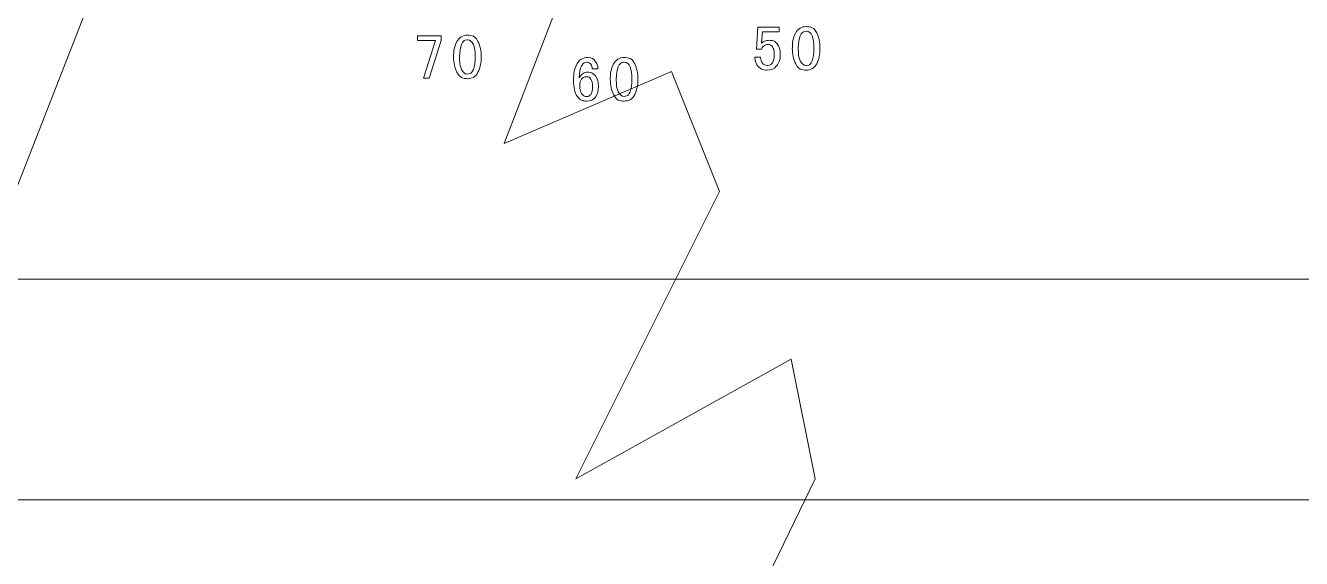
# Model space of a CAD drawing. Header units: millimetres. Extents: x 3104083 to 3173399, y -3165492 to -3044687.
# Drawn here: x 3116306.9 to 3116376.3, y -3134879.2 to -3134850.2 of the extents above; entities that cross this region are included whole.
import ezdxf

# ---------------------------------------------------------------- set-up
doc = ezdxf.new("R2010")
doc.units = ezdxf.units.MM
doc.header["$LTSCALE"] = 500
doc.header["$MEASUREMENT"] = 0
doc.layers.add('ZB_厨柜', color=7, linetype='CONTINUOUS')
doc.layers.add('zb厨柜', color=7, linetype='CONTINUOUS')
doc.layers.add('zb装饰', color=252, linetype='CONTINUOUS', lineweight=5)
doc.layers.add('电器', color=85, linetype='CONTINUOUS', lineweight=15)

# ---------------------------------------------------------------- blocks, each defined once
blk = doc.blocks.new('双灶具平面')
at = {"layer": '电器'}
for p, q in [((216860.644, -106394.366), (216400.644, -106394.366)), ((217004.644, -106406.366), (216256.644, -106406.366))]:
    blk.add_line(p, q, dxfattribs=at)
for points in [[(216558.693, -106381.849), (216558.693, -106381.849), (216558.775, -106380.659), (216558.775, -106380.659)], [(216558.775, -106380.659), (216558.775, -106380.659), (216559.937, -106380.659), (216559.937, -106380.659)], [(216559.937, -106380.659), (216559.937, -106380.659), (216559.937, -106380.915), (216559.937, -106380.915)], [(216540.26, -106381.381), (216540.26, -106381.381), (216540.26, -106381.124), (216540.26, -106381.124)], [(216540.26, -106381.124), (216540.26, -106381.124), (216541.546, -106381.124), (216541.546, -106381.124)], [(216541.248, -106381.381), (216541.248, -106381.381), (216540.26, -106381.381), (216540.26, -106381.381)], [(216540.598, -106383.438), (216540.598, -106383.438), (216541.248, -106381.381), (216541.248, -106381.381)], [(216541.546, -106381.381), (216541.546, -106381.381), (216540.91, -106383.438), (216540.91, -106383.438)], [(216541.546, -106381.124), (216541.546, -106381.124), (216541.546, -106381.381), (216541.546, -106381.381)], [(216559.032, -106380.915), (216559.032, -106380.915), (216558.977, -106381.538), (216558.977, -106381.538)], [(216559.937, -106380.915), (216559.937, -106380.915), (216559.032, -106380.915), (216559.032, -106380.915)], [(216561.826, -106381.808), (216561.826, -106381.52), (216561.792, -106381.294), (216561.724, -106381.132)], [(216561.975, -106380.977), (216562.092, -106381.207), (216562.151, -106381.484), (216562.151, -106381.808)], [(216543.407, -106382.274), (216543.407, -106381.985), (216543.373, -106381.759), (216543.306, -106381.597)], [(216543.556, -106381.442), (216543.673, -106381.672), (216543.732, -106381.949), (216543.732, -106382.274)], [(216558.964, -106381.849), (216558.964, -106381.849), (216558.693, -106381.849), (216558.693, -106381.849)], [(216559.133, -106381.66), (216559.074, -106381.695), (216559.018, -106381.759), (216558.964, -106381.849)], [(216558.977, -106381.538), (216559.031, -106381.484), (216559.09, -106381.443), (216559.153, -106381.416)], [(216559.83, -106381.572), (216559.937, -106381.703), (216559.992, -106381.89), (216559.992, -106382.134)], [(216561.724, -106382.492), (216561.792, -106382.325), (216561.826, -106382.097), (216561.826, -106381.808)], [(216562.151, -106381.808), (216562.151, -106382.134), (216562.092, -106382.413), (216561.975, -106382.648)], [(216543.306, -106382.957), (216543.373, -106382.791), (216543.407, -106382.562), (216543.407, -106382.274)], [(216543.732, -106382.274), (216543.732, -106382.599), (216543.673, -106382.878), (216543.556, -106383.113)], [(216549.769, -106382.921), (216549.769, -106382.831), (216549.744, -106382.75), (216549.694, -106382.678)], [(216549.924, -106382.502), (216550.028, -106382.629), (216550.08, -106382.768), (216550.08, -106382.921)], [(216552.077, -106382.658), (216552.194, -106382.888), (216552.253, -106383.166), (216552.253, -106383.49)], [(216558.808, -106382.81), (216558.686, -106382.684), (216558.621, -106382.512), (216558.612, -106382.296)], [(216558.612, -106382.296), (216558.612, -106382.296), (216558.923, -106382.296), (216558.923, -106382.296)], [(216558.923, -106382.296), (216558.923, -106382.432), (216558.955, -106382.539), (216559.018, -106382.621)], [(216559.992, -106382.134), (216559.992, -106382.404), (216559.926, -106382.616), (216559.796, -106382.769)], [(216540.91, -106383.438), (216540.91, -106383.438), (216540.598, -106383.438), (216540.598, -106383.438)], [(216549.187, -106382.779), (216549.115, -106382.92), (216549.074, -106383.134), (216549.065, -106383.422)], [(216549.065, -106383.422), (216549.128, -106383.305), (216549.196, -106383.224), (216549.268, -106383.179)], [(216550.08, -106382.921), (216550.08, -106382.921), (216549.769, -106382.921), (216549.769, -106382.921)], [(216549.945, -106383.315), (216550.053, -106383.45), (216550.107, -106383.634), (216550.107, -106383.869)], [(216551.928, -106383.49), (216551.928, -106383.201), (216551.894, -106382.976), (216551.826, -106382.813)], [(216549.687, -106384.316), (216549.75, -106384.234), (216549.782, -106384.086), (216549.782, -106383.869)], [(216549.782, -106383.869), (216549.782, -106383.706), (216549.755, -106383.581), (216549.7, -106383.49)], [(216550.107, -106383.869), (216550.107, -106384.122), (216550.053, -106384.32), (216549.945, -106384.465)], [(216551.826, -106384.173), (216551.894, -106384.007), (216551.928, -106383.779), (216551.928, -106383.49)], [(216552.253, -106383.49), (216552.253, -106383.815), (216552.194, -106384.094), (216552.077, -106384.329)]]:
    blk.add_open_spline(points, degree=3, dxfattribs=at)
for points, knots in [([(216560.832, -106380.977), (216560.953, -106380.746), (216561.146, -106380.631), (216561.407, -106380.631), (216561.407, -106380.631), (216561.668, -106380.631), (216561.858, -106380.746), (216561.975, -106380.977)], [0.625, 0.625, 0.625, 0.625, 0.75, 0.75, 0.75, 0.8125, 0.875, 0.875, 0.875, 0.875]), ([(216542.413, -106381.442), (216542.535, -106381.212), (216542.727, -106381.097), (216542.988, -106381.097), (216542.988, -106381.097), (216543.25, -106381.097), (216543.439, -106381.212), (216543.556, -106381.442)], [0.625, 0.625, 0.625, 0.625, 0.75, 0.75, 0.75, 0.8125, 0.875, 0.875, 0.875, 0.875]), ([(216543.306, -106381.597), (216543.238, -106381.435), (216543.133, -106381.354), (216542.988, -106381.354), (216542.988, -106381.354), (216542.844, -106381.354), (216542.735, -106381.435), (216542.663, -106381.597)], [0.125, 0.125, 0.125, 0.125, 0.25, 0.25, 0.25, 0.3125, 0.375, 0.375, 0.375, 0.375]), ([(216559.153, -106381.416), (216559.216, -106381.389), (216559.302, -106381.376), (216559.41, -106381.376), (216559.41, -106381.376), (216559.581, -106381.376), (216559.721, -106381.441), (216559.83, -106381.572)], [0.86956522, 0.86956522, 0.86956522, 0.86956522, 0.91304348, 0.91304348, 0.91304348, 0.93478261, 0.95652174, 0.95652174, 0.95652174, 0.95652174]), ([(216560.832, -106382.648), (216560.71, -106382.413), (216560.649, -106382.134), (216560.649, -106381.808), (216560.649, -106381.808), (216560.649, -106381.484), (216560.71, -106381.207), (216560.832, -106380.977)], [0.375, 0.375, 0.375, 0.375, 0.5, 0.5, 0.5, 0.5625, 0.625, 0.625, 0.625, 0.625]), ([(216561.082, -106381.132), (216561.01, -106381.294), (216560.974, -106381.52), (216560.974, -106381.808), (216560.974, -106381.808), (216560.974, -106382.097), (216561.01, -106382.325), (216561.082, -106382.492)], [0.375, 0.375, 0.375, 0.375, 0.5, 0.5, 0.5, 0.5625, 0.625, 0.625, 0.625, 0.625]), ([(216561.724, -106381.132), (216561.657, -106380.97), (216561.551, -106380.888), (216561.407, -106380.888), (216561.407, -106380.888), (216561.263, -106380.888), (216561.154, -106380.97), (216561.082, -106381.132)], [0.125, 0.125, 0.125, 0.125, 0.25, 0.25, 0.25, 0.3125, 0.375, 0.375, 0.375, 0.375]), ([(216542.413, -106383.113), (216542.291, -106382.878), (216542.23, -106382.599), (216542.23, -106382.274), (216542.23, -106382.274), (216542.23, -106381.949), (216542.291, -106381.672), (216542.413, -106381.442)], [0.375, 0.375, 0.375, 0.375, 0.5, 0.5, 0.5, 0.5625, 0.625, 0.625, 0.625, 0.625]), ([(216542.663, -106381.597), (216542.591, -106381.759), (216542.555, -106381.985), (216542.555, -106382.274), (216542.555, -106382.274), (216542.555, -106382.562), (216542.591, -106382.791), (216542.663, -106382.957)], [0.375, 0.375, 0.375, 0.375, 0.5, 0.5, 0.5, 0.5625, 0.625, 0.625, 0.625, 0.625]), ([(216559.579, -106381.734), (216559.52, -106381.648), (216559.442, -106381.605), (216559.342, -106381.605), (216559.342, -106381.605), (216559.261, -106381.605), (216559.191, -106381.623), (216559.133, -106381.66)], [0.43478261, 0.43478261, 0.43478261, 0.43478261, 0.47826087, 0.47826087, 0.47826087, 0.5, 0.52173913, 0.52173913, 0.52173913, 0.52173913]), ([(216559.565, -106382.594), (216559.633, -106382.494), (216559.667, -106382.341), (216559.667, -106382.134), (216559.667, -106382.134), (216559.667, -106381.953), (216559.637, -106381.819), (216559.579, -106381.734)], [0.34782609, 0.34782609, 0.34782609, 0.34782609, 0.39130435, 0.39130435, 0.39130435, 0.41304348, 0.43478261, 0.43478261, 0.43478261, 0.43478261]), ([(216548.943, -106384.41), (216548.817, -106384.23), (216548.754, -106383.937), (216548.754, -106383.531), (216548.754, -106383.531), (216548.754, -106383.161), (216548.819, -106382.865), (216548.95, -106382.644)], [0.1764706, 0.1764706, 0.1764706, 0.1764706, 0.2352941, 0.2352941, 0.2352941, 0.2647059, 0.2941176, 0.2941176, 0.2941176, 0.2941176]), ([(216548.95, -106382.644), (216549.081, -106382.423), (216549.268, -106382.313), (216549.512, -106382.313), (216549.512, -106382.313), (216549.683, -106382.313), (216549.821, -106382.376), (216549.924, -106382.502)], [0.2941176, 0.2941176, 0.2941176, 0.2941176, 0.3529412, 0.3529412, 0.3529412, 0.3823529, 0.4117647, 0.4117647, 0.4117647, 0.4117647]), ([(216549.694, -106382.678), (216549.645, -106382.606), (216549.579, -106382.57), (216549.498, -106382.57), (216549.498, -106382.57), (216549.363, -106382.57), (216549.259, -106382.64), (216549.187, -106382.779)], [0.5882353, 0.5882353, 0.5882353, 0.5882353, 0.6470588, 0.6470588, 0.6470588, 0.6764706, 0.7058824, 0.7058824, 0.7058824, 0.7058824]), ([(216550.933, -106384.329), (216550.812, -106384.094), (216550.751, -106383.815), (216550.751, -106383.49), (216550.751, -106383.49), (216550.751, -106383.166), (216550.812, -106382.888), (216550.933, -106382.658)], [0.375, 0.375, 0.375, 0.375, 0.5, 0.5, 0.5, 0.5625, 0.625, 0.625, 0.625, 0.625]), ([(216550.933, -106382.658), (216551.055, -106382.428), (216551.247, -106382.313), (216551.509, -106382.313), (216551.509, -106382.313), (216551.77, -106382.313), (216551.96, -106382.428), (216552.077, -106382.658)], [0.625, 0.625, 0.625, 0.625, 0.75, 0.75, 0.75, 0.8125, 0.875, 0.875, 0.875, 0.875]), ([(216551.826, -106382.813), (216551.759, -106382.651), (216551.653, -106382.57), (216551.509, -106382.57), (216551.509, -106382.57), (216551.365, -106382.57), (216551.256, -106382.651), (216551.184, -106382.813)], [0.125, 0.125, 0.125, 0.125, 0.25, 0.25, 0.25, 0.3125, 0.375, 0.375, 0.375, 0.375]), ([(216559.796, -106382.769), (216559.665, -106382.923), (216559.491, -106383), (216559.275, -106383), (216559.275, -106383), (216559.085, -106383), (216558.93, -106382.937), (216558.808, -106382.81)], [0.04347826, 0.04347826, 0.04347826, 0.04347826, 0.08695652, 0.08695652, 0.08695652, 0.10869565, 0.13043478, 0.13043478, 0.13043478, 0.13043478]), ([(216559.018, -106382.621), (216559.081, -106382.702), (216559.171, -106382.743), (216559.288, -106382.743), (216559.288, -106382.743), (216559.405, -106382.743), (216559.498, -106382.693), (216559.565, -106382.594)], [0.26086957, 0.26086957, 0.26086957, 0.26086957, 0.30434783, 0.30434783, 0.30434783, 0.32608696, 0.34782609, 0.34782609, 0.34782609, 0.34782609]), ([(216561.975, -106382.648), (216561.858, -106382.882), (216561.668, -106383), (216561.407, -106383), (216561.407, -106383), (216561.146, -106383), (216560.953, -106382.882), (216560.832, -106382.648)], [0.125, 0.125, 0.125, 0.125, 0.25, 0.25, 0.25, 0.3125, 0.375, 0.375, 0.375, 0.375]), ([(216561.082, -106382.492), (216561.154, -106382.659), (216561.263, -106382.743), (216561.407, -106382.743), (216561.407, -106382.743), (216561.551, -106382.743), (216561.657, -106382.659), (216561.724, -106382.492)], [0.625, 0.625, 0.625, 0.625, 0.75, 0.75, 0.75, 0.8125, 0.875, 0.875, 0.875, 0.875]), ([(216543.556, -106383.113), (216543.439, -106383.348), (216543.25, -106383.465), (216542.988, -106383.465), (216542.988, -106383.465), (216542.727, -106383.465), (216542.535, -106383.348), (216542.413, -106383.113)], [0.125, 0.125, 0.125, 0.125, 0.25, 0.25, 0.25, 0.3125, 0.375, 0.375, 0.375, 0.375]), ([(216542.663, -106382.957), (216542.735, -106383.124), (216542.844, -106383.208), (216542.988, -106383.208), (216542.988, -106383.208), (216543.133, -106383.208), (216543.238, -106383.124), (216543.306, -106382.957)], [0.625, 0.625, 0.625, 0.625, 0.75, 0.75, 0.75, 0.8125, 0.875, 0.875, 0.875, 0.875]), ([(216549.7, -106383.49), (216549.647, -106383.4), (216549.57, -106383.355), (216549.471, -106383.355), (216549.471, -106383.355), (216549.354, -106383.355), (216549.261, -106383.4), (216549.194, -106383.49)], [0.125, 0.125, 0.125, 0.125, 0.25, 0.25, 0.25, 0.3125, 0.375, 0.375, 0.375, 0.375]), ([(216549.268, -106383.179), (216549.34, -106383.134), (216549.426, -106383.111), (216549.525, -106383.111), (216549.525, -106383.111), (216549.696, -106383.111), (216549.836, -106383.179), (216549.945, -106383.315)], [0.8235294, 0.8235294, 0.8235294, 0.8235294, 0.8823529, 0.8823529, 0.8823529, 0.9117647, 0.9411765, 0.9411765, 0.9411765, 0.9411765]), ([(216551.184, -106382.813), (216551.112, -106382.976), (216551.076, -106383.201), (216551.076, -106383.49), (216551.076, -106383.49), (216551.076, -106383.779), (216551.112, -106384.007), (216551.184, -106384.173)], [0.375, 0.375, 0.375, 0.375, 0.5, 0.5, 0.5, 0.5625, 0.625, 0.625, 0.625, 0.625]), ([(216549.194, -106383.49), (216549.126, -106383.581), (216549.092, -106383.689), (216549.092, -106383.815), (216549.092, -106383.815), (216549.092, -106384.014), (216549.126, -106384.167), (216549.194, -106384.275)], [0.375, 0.375, 0.375, 0.375, 0.5, 0.5, 0.5, 0.5625, 0.625, 0.625, 0.625, 0.625]), ([(216549.945, -106384.465), (216549.836, -106384.609), (216549.674, -106384.681), (216549.457, -106384.681), (216549.457, -106384.681), (216549.241, -106384.681), (216549.07, -106384.591), (216548.943, -106384.41)], [0.0588235, 0.0588235, 0.0588235, 0.0588235, 0.1176471, 0.1176471, 0.1176471, 0.1470588, 0.1764706, 0.1764706, 0.1764706, 0.1764706]), ([(216549.194, -106384.275), (216549.261, -106384.383), (216549.354, -106384.437), (216549.471, -106384.437), (216549.471, -106384.437), (216549.552, -106384.437), (216549.624, -106384.397), (216549.687, -106384.316)], [0.625, 0.625, 0.625, 0.625, 0.75, 0.75, 0.75, 0.8125, 0.875, 0.875, 0.875, 0.875]), ([(216552.077, -106384.329), (216551.96, -106384.564), (216551.77, -106384.681), (216551.509, -106384.681), (216551.509, -106384.681), (216551.247, -106384.681), (216551.055, -106384.564), (216550.933, -106384.329)], [0.125, 0.125, 0.125, 0.125, 0.25, 0.25, 0.25, 0.3125, 0.375, 0.375, 0.375, 0.375]), ([(216551.184, -106384.173), (216551.256, -106384.34), (216551.365, -106384.424), (216551.509, -106384.424), (216551.509, -106384.424), (216551.653, -106384.424), (216551.759, -106384.34), (216551.826, -106384.173)], [0.625, 0.625, 0.625, 0.625, 0.75, 0.75, 0.75, 0.8125, 0.875, 0.875, 0.875, 0.875])]:
    blk.add_open_spline(points, degree=3, knots=knots, dxfattribs=at)
blk = doc.blocks.new('A$C42FC2733')
at = {"layer": 'zb装饰', "color": 252, "linetype": 'ByBlock'}
for p, q in [((437.577, 339.613), (407.624, 351.324)), ((351.624, 327.902), (397.205, 305.782)), ((419.345, 313.589), (415.438, 322.698)), ((415.438, 322.698), (432.368, 316.192)), ((403.717, 307.083), (397.205, 318.794)), ((397.205, 318.794), (412.833, 310.987)), ((412.833, 310.987), (419.345, 313.589)), ((397.205, 305.782), (403.717, 307.083))]:
    blk.add_line(p, q, dxfattribs=at)

msp = doc.modelspace()

# ---------------------------------------------------------------- block references
at = {"layer": 'ZB_厨柜', "color": 253}
msp.add_blockref('双灶具平面', (2899787.946, -3028469.666), dxfattribs=at)
at = {"layer": 'zb厨柜', "rotation": 90}
msp.add_blockref('A$C42FC2733', (3116655.621, -3135272.09), dxfattribs=at)

doc.saveas('drawing.dxf')
